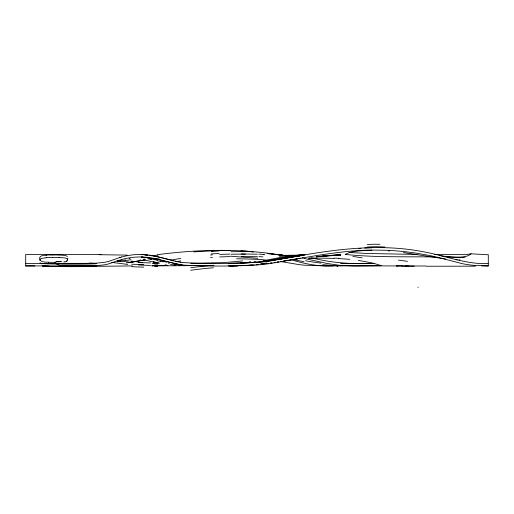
<?xml version="1.0" encoding="UTF-8"?>
<svg xmlns="http://www.w3.org/2000/svg" width="514" height="514" viewBox="0 0 514 514"><rect width="100%" height="100%" fill="white"/><g stroke="black" fill="none" stroke-linecap="round" stroke-linejoin="round"><path stroke-width="0.77" d="M471.126 253.89C462.735 259.93 450.662 256.672 440.922 255.85M67.803 258.439L67.321 260.161M39.726 259.859L41.358 258.407L46.69 257.707M345.228 254.372C353.234 250.209 363.083 250.903 371.892 250.215M151.855 265.866L154.007 265.475M66.814 260.894L66.261 261.285M303.89 258.362L326.91 263.444L339.927 265.359L354.911 265.956L381.33 265.648L372.714 263.039L358.29 260.367M305.085 254.764L300.613 255.766M156.597 256.775L157.965 255.747L151.11 255.709M470.657 253.852L465.71 254.674L434.658 254.443M121.715 256.987L125.988 255.94A69.294 69.294 0 0 1 140.585 254.469L142.05 254.501A62.695 62.695 0 0 1 145.758 254.719M121.715 259.486L125.988 258.439A69.294 69.294 0 0 1 140.585 256.974L142.05 257A62.695 62.695 0 0 1 145.758 257.218M265.25 260.367L280.239 257.469L292.903 256.03L291.335 256.377M145.629 259.853L128.918 262.403M303.029 257.784L302.148 257.964M298.833 258.356L299.302 258.266M64.591 261.819L63.742 261.967M302.457 255.137L293.468 256.884M296.276 258.857L297.664 258.992M290.885 256.46L280.034 258.478M293.468 259.384L294.04 259.281M300.613 258.266L298.885 258.581M488.3 254.726L488.3 265.924L473.156 265.301A96.626 96.626 0 0 1 463.654 263.926A112.508 112.508 0 0 1 461.251 263.419L439.084 257.662A221.444 221.444 0 0 0 429.839 255.548L415.82 253.087A287.442 287.442 0 0 0 386.689 250.286L371.371 250.055A239.055 239.055 0 0 0 363.713 250.292C331.71 251.854 300.298 258.619 268.758 263.753A196.901 196.901 0 0 1 258.054 264.896C233.459 266.329 208.735 266.451 184.141 265.134A69.814 69.814 0 0 1 175.518 263.727L158.37 259.486L145.539 257.424M300.06 255.869L298.885 256.081M125.769 259.93L120.083 260.926M171.175 260.078L180.748 258.394M130.395 262.403L144.203 259.981M277.856 258.87L270.801 260.058M177.253 261.491L180.748 260.894M292.736 257.135L271.514 260.373M282.989 258.722L276.288 259.763M282.225 261.35L280.4 261.632M291.412 259.846L290.14 260.052M288.155 260.36L286.651 260.592M157.515 262.455L152.15 263.425M277.387 261.999L277.984 261.909M278.787 261.883L277.412 262.089M280.323 261.549L281.486 261.375M283.298 261.099L285.193 260.816M242.621 260.926L223.693 262.635L190.694 263.354M276.005 259.808L266.49 261.151A12.709 0.508 -7.4 0 1 261.902 261.742M274.084 262.5L275.42 262.391M272.112 262.879L270.46 263.027M271.167 260.514L268.719 260.855M270.685 263.084L271.167 263.014M268.308 260.823L264.1 261.35M268.224 263.419L267.222 263.553M267.762 263.393L266.875 263.509M99.086 254.7L127.106 255.105M263.419 261.427L262.082 261.575M262.262 261.658L259.531 261.96M263.419 263.926L261.761 264.112M261.587 264.235L262.262 264.164M156.898 254.758C197.453 249.399 238.753 248.352 279.243 254.835L267.209 253.486L285.694 255.76M358.656 248.532L360.886 248.301M261.375 261.652L259.544 261.838M258.741 262.044L244.863 263.039A14 0.604 -2.4 0 1 242.126 263.136M258.741 264.543L256.062 264.806M265.642 260.752L265.018 260.81M258.85 261.909L252.785 262.429A18.44 0.668 -3.2 0 1 250.53 262.596M258.516 264.44L256.19 264.652M316.232 256.814L340.737 254.584L322.561 256.075M320.98 256.21L316.232 256.595L340.737 255.13L322.561 256.011M254.269 264.961L246.791 265.455M250.267 262.615L228.871 263.393M250.267 265.115L247.035 265.327M303.98 254.905L291.727 255.754L303.98 254.989L291.727 255.593L279.481 255.419L303.98 255.079L291.727 255.593L279.481 255.323L290.198 255.728L279.475 255.066L287.891 255.85M46.69 255.207C44.153 255.24 38.492 255.323 39.739 259.268M210.554 254.983L212.462 254.854M210.554 257.482L212.462 257.353M364.741 247.999L371.892 247.716M279.475 256.075L291.727 255.342L299.604 255.452L279.481 255.792L300.195 255.529M193.72 251.892L218.225 250.504L230.478 250.53L218.225 250.498M244.163 265.487L228.666 265.892M219.658 254.456L229.777 254.089M219.658 256.955L229.777 256.589M246.148 265.481L244.863 265.539A14 0.604 -2.4 0 1 242.126 265.635M42.36 263.431L69.178 263.348M459.991 259.724L458.938 259.763M49.897 255.053L52.537 254.983M49.897 257.553L52.537 257.488M242.075 263.149L240.173 263.207M242.075 265.648L240.173 265.706M264.337 260.861L263.843 260.836M91.678 263.277L85.228 263.38M91.678 265.777L84.81 265.879M214.017 265.487L151.906 265.899M475.501 266.162L426.498 266.239M233.427 263.348L228.601 263.393L258.054 262.397A196.901 196.901 0 0 0 268.764 261.26C319.83 251.924 372.586 241.522 424.397 251.988C445.484 255.754 467.059 264.838 488.03 263.425M233.427 265.847L228.769 265.892M55.962 262.461L54.921 262.474M309.087 258.073L311.889 258.054M374.738 263.386C353.548 264.241 332.243 263.232 311.664 257.771M132.451 265.924L95.694 266.329M101.335 254.597L25.7 254.469L25.7 265.931L34.881 265.918M228.833 263.406L198.577 263.316L184.141 262.635A69.814 69.814 0 0 1 175.518 261.228L154.977 256.094A87.579 87.579 0 0 0 145.758 254.693M58.686 265.886L69.178 265.847M434.658 256.942C404.904 256.589 374.745 257.482 345.222 254.43M84.81 263.38L95.72 263.207L104.091 262.391A43.876 43.876 0 0 0 109.668 261.048L118.548 257.964A68.471 68.471 0 0 1 121.715 256.981M84.264 263.425L85.028 263.425M83.191 265.911L78.693 265.918M84.264 265.924L96.484 265.667L104.091 264.89A43.876 43.876 0 0 0 109.668 263.547L118.548 260.463A68.471 68.471 0 0 1 121.715 259.486M333.233 265.924L331.157 265.931M84.392 263.38L25.7 263.425M83.968 263.38L70.007 263.348M84.392 265.879L25.7 265.924M83.968 265.879L78.032 265.866M241.169 253.948L257.398 254.205M241.169 256.447L257.398 256.704M340.519 263.425L371.365 263.425M70.007 265.847L77.55 265.866M401.993 265.924L326.461 265.892L304.95 265.211A131.128 131.128 0 0 1 299.219 264.639L280.567 261.523M481.631 265.924L488.3 265.924M401.813 265.931L396.455 265.924L397.881 265.931M447.238 256.916L465.029 257.18M457.28 259.782L456.117 259.776M417.644 254.436L367.324 253.492L349.231 252.483M316.232 258.067L334.126 258.394M405.161 265.989L426.067 265.995M330.463 265.924C317.189 266.387 304.127 263.682 291.502 259.808M141.157 254.623L143.162 254.713M141.157 257.122L143.162 257.218M159.603 263.117L153.333 263.014M408.334 266.085L401.993 266.008L414.245 266.156M49.074 263.56L42.418 263.438M49.074 266.066L42.36 265.937M153.333 265.513L167.821 265.449L165.123 264.761M471.1 253.807L487.76 254.751M119.441 257.244L120.282 257.27M59.065 255.002L65.111 255.439L67.45 256.39M59.065 257.501L65.111 257.944L67.45 258.889M150.557 262.943L138.465 262.506M150.557 265.442L138.465 265.012M338.578 258.568L349.764 259.326M230.478 256.21L257.983 258.285M337.685 265.77L322.619 264.71M129.014 262.005L120.199 261.221M127.742 264.421L111.634 262.378M46.074 262.224L42.264 261.645L40.31 260.482M388.269 250.806L389.747 250.935M263.117 254.546L264.511 254.713M145.539 254.918L148.032 255.207M120.18 261.221L117.044 260.816M178.178 264.98L183.17 265.352L182.007 265.128M287.84 255.933L279.468 254.912L285.469 255.721M445.522 258.992L403.368 252.554M176.771 264.794L174.053 264.389M149.208 255.362L151.701 255.741M285.456 255.67L279.372 254.777L285.726 255.773M286.96 255.888L288.463 256.107M141.838 257.418L145.025 257.925M439.194 255.587L440.061 255.721M181.776 265.089L170.115 262.352M152.555 255.882L157.008 256.704M180.774 262.416L180.035 262.288M143.342 257.218L144.826 257.508M143.342 259.718L157.49 262.943M293.43 259.564L304.134 261.774M157.457 256.794L161.749 257.732M168.541 263.341L169.215 263.483M178.294 261.934L175.056 261.17M149.934 258.908L151.688 259.307M162.43 257.887L163.773 258.214M157.74 260.765L160.599 261.472M164.448 258.375L169.581 259.705M173.828 260.849L173.192 260.682M169.858 262.281L154.977 258.593A87.579 87.579 0 0 0 145.758 257.193M170.115 259.853L171.689 260.277M41.673 263.939L40.31 262.982M89.642 263.174A27.203 0.61 0.1 0 1 81.366 264.112A27.203 0.61 0.1 0 1 42.713 263.573M89.642 265.674A27.203 0.61 0.1 0 1 81.366 266.612A27.203 0.61 0.1 0 1 42.713 266.072M147.165 255.259A83.743 0.938 5.4 0 1 145.089 255.002A59.733 0.61 4.8 0 0 144.299 254.918M142.153 254.385A13.936 0.668 8.7 0 1 142.275 254.379M147.165 257.758A83.743 0.938 5.4 0 1 145.089 257.501A59.733 0.61 4.8 0 0 144.299 257.424M156.018 258.683A52.679 0.565 4.6 0 1 159.147 258.908M147.724 258.703A14.508 0.578 13.1 0 1 151.688 259.531M149.799 258.516A22.179 1.51 14.4 0 1 157.483 260.347M162.899 261.799A28.334 1.208 14 0 1 160.496 261.208M166.819 262.236A26.844 2.371 14.3 0 1 162.816 261.292M175.82 265.243A21.941 3.566 15.5 0 1 170.481 264.357M179.553 265.269A16.191 0.784 10.7 0 1 178.339 265.147M141.845 257.019A13.936 0.668 8.7 0 1 142.275 256.878M61.796 261.549A13.904 1.741 0 0 1 55.647 261.78M54.889 262.358A18.099 2.21 0 0 1 48.522 262.256M48.554 262.204A14.424 2.178 -0.5 0 1 46.485 262.095M40.002 260.534A40.741 10.897 -11 0 1 40.388 259.178M46.099 255.092A16.975 2.011 0.3 0 1 49.485 254.918M52.576 255.008A12.786 1.028 -0.4 0 1 58.969 255.021M56.765 261.761A47.59 9.914 -15.7 0 1 60.652 261.658M67.154 260.129A26.58 7.254 14.1 0 1 67.161 260.977M66.434 261.311A8.976 2.21 4.6 0 1 64.848 261.889M40.002 263.033A40.741 10.897 -11 0 1 40.015 262.924M46.099 257.598A16.975 2.011 0.3 0 1 49.485 257.418M52.576 257.508A12.786 1.028 -0.4 0 1 58.969 257.52M56.765 264.26A47.59 9.914 -15.7 0 1 58.737 264.183M297.516 256.223A17.328 0.52 -8.9 0 1 292.164 257.116M298.448 256.12A18.035 0.379 -12.3 0 1 302.238 255.387M292.999 256.891A16.551 0.475 -10.3 0 1 283.824 258.51M237.699 263.502A18.048 0.681 -2.3 0 1 230.24 263.553M296.372 258.921A17.328 0.52 -8.9 0 1 292.588 259.551M290.834 259.788A16.551 0.475 -10.3 0 1 284.197 260.951M264.112 263.984A12.709 0.508 -7.4 0 1 261.902 264.241M237.699 266.001A18.048 0.681 -2.3 0 1 230.24 266.053M252.393 264.954A18.44 0.668 -3.2 0 1 250.53 265.096M417.895 287.429A78.848 1.555 -26.9 0 1 418.261 287.249M367.24 244.548A73.798 25.597 12.9 0 1 379.949 244.304M398.434 260.097A83.679 14.752 9.9 0 1 407.474 261.382M367.24 247.048A73.798 25.597 12.9 0 1 384.986 247.041M279.693 258.413A25.482 0.835 -10.2 0 1 277.798 258.754M270.191 260.232A12.13 0.63 -10.1 0 1 265.038 260.874M264.909 260.829A10.839 0.373 -8.9 0 1 264.26 260.868M264.048 260.784A13.839 0.475 -9.1 0 1 264.048 260.598M264.459 260.54A14.758 0.463 -10 0 1 264.922 260.418M143.734 264.614A53.713 7.903 5 0 1 131.719 264.177M157.708 264.119A70.945 7.402 4.3 0 1 154.669 264.067M129.13 258.362A50.957 14.829 10.2 0 1 130.113 258.465M140.181 259.866A50.957 14.829 10.2 0 1 140.791 259.975M143.734 267.119A53.713 7.903 5 0 1 131.719 266.676M157.708 266.618A70.945 7.402 4.3 0 1 154.669 266.567M158.672 262.995A22.449 0.36 14.1 0 1 153.146 261.658M131.102 261.073A50.957 14.829 10.2 0 1 142.641 262.802M190.688 267.762A119.903 32.812 -3.9 0 1 213.381 265.269M211.267 251.417A125.339 37.708 -2.2 0 1 219.195 250.967M231.043 251.738A61.031 10.312 -2.3 0 1 245.435 251.706M258.857 254.128A27.981 1.369 -0.6 0 1 264.055 254.52M236.511 258.793A41.338 1.735 0 0 1 260.502 261.375M190.688 270.261A119.903 32.812 -3.9 0 1 213.381 267.768M211.267 253.922A125.339 37.708 -2.2 0 1 219.195 253.466M231.043 254.237A61.031 10.312 -2.3 0 1 245.435 254.205M258.857 256.627A27.981 1.369 -0.6 0 1 262.975 256.904M266.143 262.77A41.338 1.735 0 0 1 260.502 263.875M249.483 261.568A41.338 1.735 0 0 1 250.485 261.6M254.134 261.735A41.338 1.735 0 0 1 255.58 261.799M120.058 261.324A27.814 3.977 -9.5 0 1 117.34 261.748M124.921 260.662A38.415 2.454 -9.9 0 1 131.006 259.673M126.38 262.917A38.415 2.454 -9.9 0 1 136.319 261.369M240.893 250.845A10.608 0.893 3.5 0 1 253.344 252.168M335.989 265.757A21.543 0.328 0.8 0 1 337.312 266.001M320.942 263.091A39.809 6.592 9 0 1 305.522 260.752M304.089 258.375A20.496 0.88 3.4 0 1 304.449 258.317M352.861 256.512A72.191 26.908 -3.2 0 1 362.107 257.88M334.158 258.118A47.796 6.309 1.8 0 1 338.816 258.298M312.987 258.105A25.649 0.553 1 0 1 317.164 258.124M308.316 258.349A21.684 0.675 1.5 0 1 312.795 258.33M289.433 255.811L279.481 255.265L289.433 255.799M286.414 255.773A20.322 0.45 11.5 0 0 286.362 255.818"/></g></svg>
